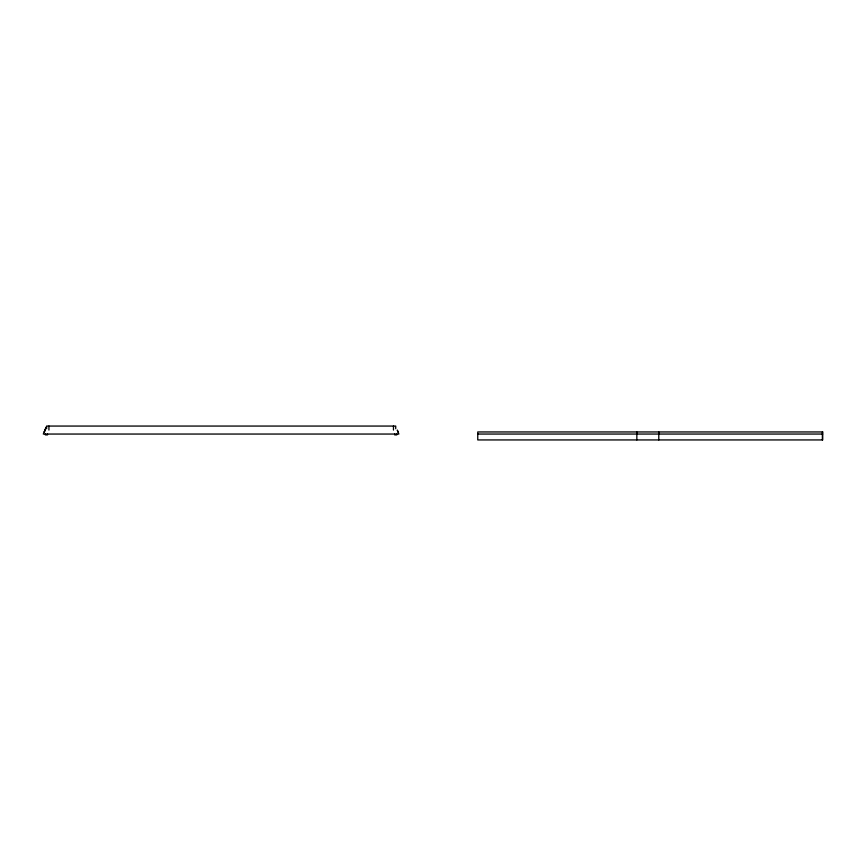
<?xml version="1.0" encoding="UTF-8"?>
<svg xmlns="http://www.w3.org/2000/svg" width="866" height="866" viewBox="0 0 866 866"><rect width="100%" height="100%" fill="white"/><g stroke="black" fill="none" stroke-linecap="round" stroke-linejoin="round"><path stroke-width="1.3" d="M44.978 430.056L44.296 432.058L45.822 428.053M46.472 426.516L43.3 434.05L398.88 434.05L397.299 430.056L397.938 432.058M477.761 434.05L822.7 434.05M822.375 431.95L822.375 439.939M658.788 431.95L658.788 439.939M636.846 431.95L636.846 439.939M396.78 434.05L396.78 434.894L394.669 434.894L394.669 434.05M395.719 428.724L395.719 426.061L46.634 426.061L46.667 428.724M393.467 426.061L393.467 430.056M48.929 426.061L48.929 430.056M47.511 434.05L47.511 434.894L45.4 434.894L45.4 434.05M822.7 431.95L477.761 431.95L477.761 439.939L822.7 439.939L822.7 431.95"/></g></svg>
